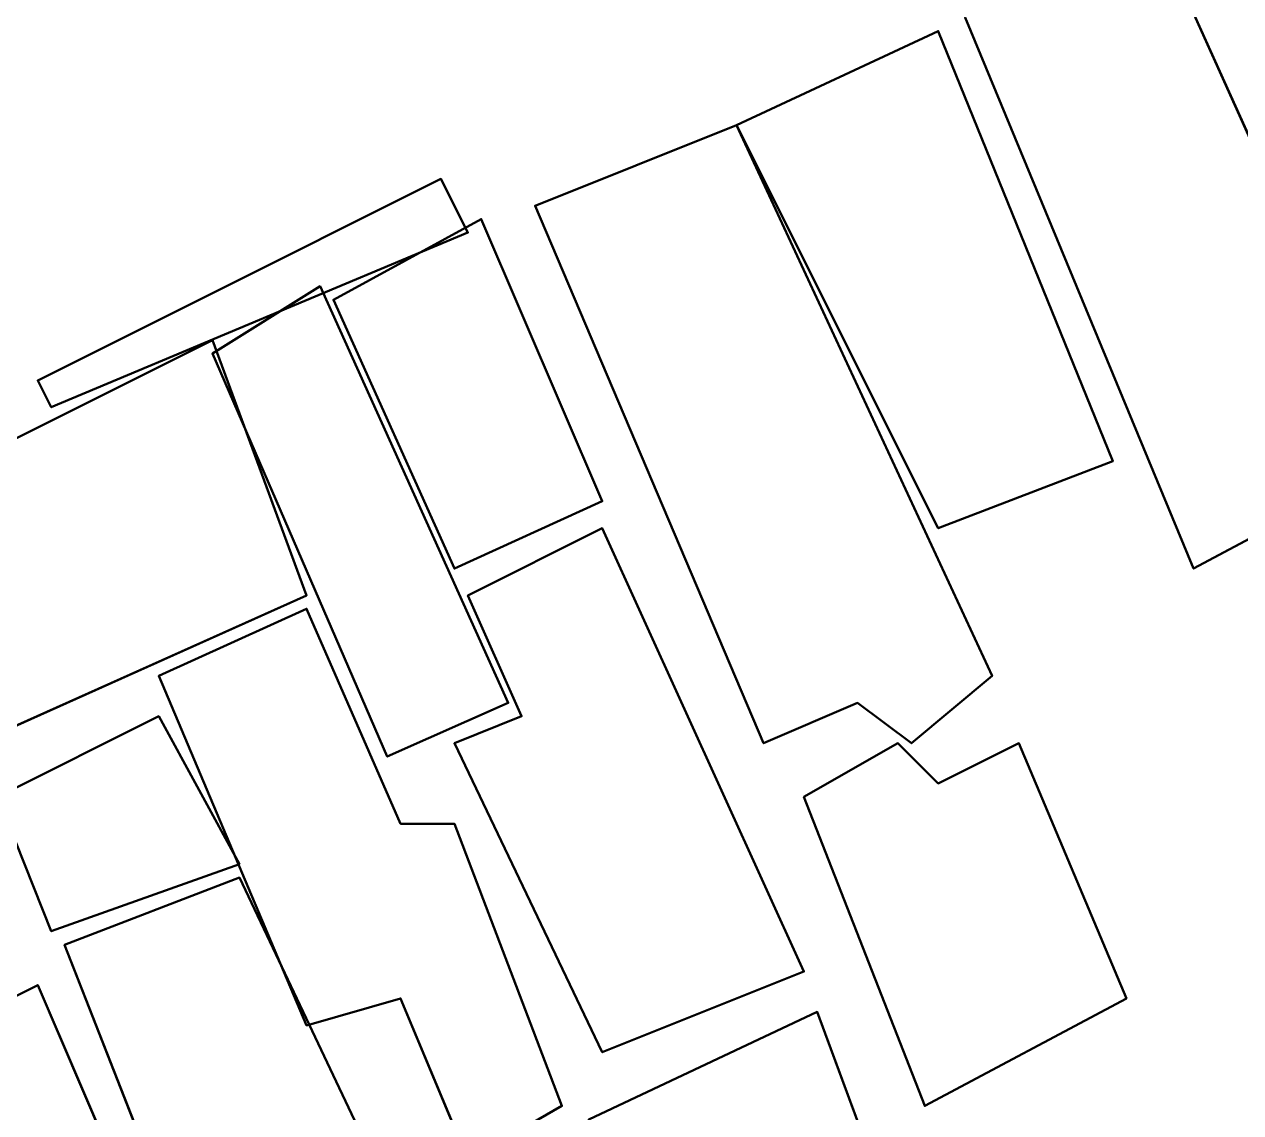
# Model space of a CAD drawing. Header units: metres. Extents: x -246 to 254, y -250 to 250.
# Drawn here: x 51.5 to 96.75, y -115.75 to -75.25 of the extents above; entities that cross this region are included whole.
import ezdxf

# ---------------------------------------------------------------- set-up
doc = ezdxf.new("R2010")
doc.units = ezdxf.units.M
doc.header["$LTSCALE"] = 5.08
doc.layers.add('一般', color=7, linetype='Continuous', lineweight=5)

# ---------------------------------------------------------------- blocks, each defined once
blk = doc.blocks.new('市街地地図 (3D)')
at = {"layer": '一般', "color": 31, "linetype": 'Continuous', "lineweight": 50}
for points, invisible_edges in [([(69, -35.5, 6), (71, -40.5, 6), (78.5, -37, 6), (76.5, -31.5, 6)], 8), ([(69, -35.5), (71, -40.5), (78.5, -37), (76.5, -31.5)], 8), ([(60, -39.5, 6), (68.5, -60, 6), (76, -56, 6), (67, -36, 6)], 8), ([(60, -39.5), (68.5, -60), (76, -56), (67, -36)], 8), ([(51.5, -43.5, 3.9), (59, -58.5, 3.9), (65.5, -56, 3.9), (59, -40, 3.9)], 8), ([(51.5, -43.5), (59, -58.5), (65.5, -56), (59, -40)], 8), ([(44, -46.5, 3.6), (56, -65, 3.6), (51.5, -43.5, 3.6), (44, -46.5, 3.6)], 11), ([(44, -46.5), (56, -65), (51.5, -43.5), (44, -46.5)], 11), ([(56, -65, 3.6), (61, -64, 3.6), (51.5, -43.5, 3.6), (56, -65, 3.6)], 13), ([(56, -65), (61, -64), (51.5, -43.5), (56, -65)], 13), ([(44, -46.5, 3.6), (52.5, -66.5, 3.6), (56, -65, 3.6), (44, -46.5, 3.6)], 12), ([(44, -46.5), (52.5, -66.5), (56, -65), (44, -46.5)], 12), ([(36.5, -50, 6), (41, -60, 6), (46.5, -57.5, 6), (42, -47, 6)], 8), ([(36.5, -50), (41, -60), (46.5, -57.5), (42, -47)], 8), ([(32, -52, 6), (38.5, -67, 6), (43, -65, 6), (36, -49.5, 6)], 8), ([(32, -52), (38.5, -67), (43, -65), (36, -49.5)], 8), ([(17, -59, 5.7), (21, -67.5, 5.7), (35.5, -61, 5.7), (32, -51.5, 5.7)], 8), ([(17, -59), (21, -67.5), (35.5, -61), (32, -51.5)], 8), ([(46.5, -58.5, 6), (41.5, -61, 6), (43.5, -65.5, 6), (46.5, -58.5, 6)], 12), ([(46.5, -58.5), (41.5, -61), (43.5, -65.5), (46.5, -58.5)], 12), ([(43.5, -65.5, 6), (54, -75, 6), (46.5, -58.5, 6), (43.5, -65.5, 6)], 13), ([(43.5, -65.5), (54, -75), (46.5, -58.5), (43.5, -65.5)], 13), ([(30, -64, 5.4), (35.5, -61.5, 5.4), (39, -69.5, 5.4), (30, -64, 5.4)], 12), ([(30, -64), (35.5, -61.5), (39, -69.5), (30, -64)], 12), ([(39, -69.5, 5.4), (35.5, -77, 5.4), (30, -64, 5.4), (39, -69.5, 5.4)], 13), ([(39, -69.5), (35.5, -77), (30, -64), (39, -69.5)], 13), ([(56, -65, 3.6), (58, -66.5, 3.6), (61, -64, 3.6), (56, -65, 3.6)], 12), ([(56, -65), (58, -66.5), (61, -64), (56, -65)], 12), ([(24, -68.5, 6), (26, -73.5, 6), (33, -71, 6), (30, -65.5, 6)], 8), ([(24, -68.5), (26, -73.5), (33, -71), (30, -65.5)], 8), ([(43.5, -65.5, 6), (41, -66.5, 6), (46.5, -78, 6), (43.5, -65.5, 6)], 12), ([(43.5, -65.5), (41, -66.5), (46.5, -78), (43.5, -65.5)], 12), ([(43.5, -65.5, 6), (46.5, -78, 6), (54, -75, 6), (43.5, -65.5, 6)], 13), ([(43.5, -65.5), (46.5, -78), (54, -75), (43.5, -65.5)], 13), ([(59, -68, 6), (57.5, -66.5, 6), (54, -68.5, 6), (59, -68, 6)], 12), ([(59, -68), (57.5, -66.5), (54, -68.5), (59, -68)], 12), ([(66, -76, 6), (62, -66.5, 6), (59, -68, 6), (66, -76, 6)], 12), ([(66, -76), (62, -66.5), (59, -68), (66, -76)], 12), ([(59, -68, 6), (54, -68.5, 6), (58.5, -80, 6), (59, -68, 6)], 13), ([(59, -68), (54, -68.5), (58.5, -80), (59, -68)], 13), ([(58.5, -80, 6), (66, -76, 6), (59, -68, 6), (58.5, -80, 6)], 14), ([(58.5, -80), (66, -76), (59, -68), (58.5, -80)], 14), ([(39, -69.5, 5.4), (39, -76, 5.4), (35.5, -77, 5.4), (39, -69.5, 5.4)], 13), ([(39, -69.5), (39, -76), (35.5, -77), (39, -69.5)], 13), ([(41, -69.5, 5.4), (45, -80, 5.4), (39, -76, 5.4), (41, -69.5, 5.4)], 14), ([(39, -69.5, 5.4), (41, -69.5, 5.4), (39, -76, 5.4), (39, -69.5, 5.4)], 14), ([(41, -69.5), (45, -80), (39, -76), (41, -69.5)], 14), ([(39, -69.5), (41, -69.5), (39, -76), (39, -69.5)], 14), ([(26.5, -74, 4.2), (31, -85.5, 4.2), (37.5, -81, 4.2), (33, -71.5, 4.2)], 8), ([(26.5, -74), (31, -85.5), (37.5, -81), (33, -71.5)], 8), ([(20.5, -78, 6), (24.5, -88.5, 6), (30, -86, 6), (25.5, -75.5, 6)], 8), ([(20.5, -78), (24.5, -88.5), (30, -86), (25.5, -75.5)], 8), ([(45, -80, 5.4), (41.5, -82, 5.4), (39, -76, 5.4), (45, -80, 5.4)], 12), ([(45, -80), (41.5, -82), (39, -76), (45, -80)], 12), ([(46, -80.5, 6), (50, -89.5, 6), (58, -86, 6), (54.5, -76.5, 6)], 8), ([(46, -80.5), (50, -89.5), (58, -86), (54.5, -76.5)], 8)]:
    blk.add_3dface(points, dxfattribs=dict(at, invisible_edges=invisible_edges))
for points in [[(69, -35.5), (69, -35.5, 6), (71, -40.5, 6), (71, -40.5)], [(76, -56), (76, -56, 6), (67, -36, 6), (67, -36)], [(60, -39.5), (60, -39.5, 6), (68.5, -60, 6), (68.5, -60)], [(59, -40), (59, -40, 3.9), (51.5, -43.5, 3.9), (51.5, -43.5)], [(65.5, -56), (65.5, -56, 3.9), (59, -40, 3.9), (59, -40)], [(51.5, -43.5), (51.5, -43.5, 3.6), (44, -46.5, 3.6), (44, -46.5)], [(51.5, -43.5), (51.5, -43.5, 3.9), (59, -58.5, 3.9), (59, -58.5)], [(61, -64), (61, -64, 3.6), (51.5, -43.5, 3.6), (51.5, -43.5)], [(44, -46.5), (44, -46.5, 3.6), (52.5, -66.5, 3.6), (52.5, -66.5)], [(42, -47), (42, -47, 6), (36.5, -50, 6), (36.5, -50)], [(46.5, -57.5), (46.5, -57.5, 6), (42, -47, 6), (42, -47)], [(36, -49.5), (36, -49.5, 6), (32, -52, 6), (32, -52)], [(43, -65), (43, -65, 6), (36, -49.5, 6), (36, -49.5)], [(36.5, -50), (36.5, -50, 6), (41, -60, 6), (41, -60)], [(32, -51.5), (32, -51.5, 5.7), (17, -59, 5.7), (17, -59)], [(35.5, -61), (35.5, -61, 5.7), (32, -51.5, 5.7), (32, -51.5)], [(32, -52), (32, -52, 6), (38.5, -67, 6), (38.5, -67)], [(59, -58.5), (59, -58.5, 3.9), (65.5, -56, 3.9), (65.5, -56)], [(68.5, -60), (68.5, -60, 6), (76, -56, 6), (76, -56)], [(41, -60), (41, -60, 6), (46.5, -57.5, 6), (46.5, -57.5)], [(46.5, -58.5), (46.5, -58.5, 6), (41.5, -61, 6), (41.5, -61)], [(54, -75), (54, -75, 6), (46.5, -58.5, 6), (46.5, -58.5)], [(21, -67.5), (21, -67.5, 5.7), (35.5, -61, 5.7), (35.5, -61)], [(41.5, -61), (41.5, -61, 6), (43.5, -65.5, 6), (43.5, -65.5)], [(35.5, -61.5), (35.5, -61.5, 5.4), (30, -64, 5.4), (30, -64)], [(39, -69.5), (39, -69.5, 5.4), (35.5, -61.5, 5.4), (35.5, -61.5)], [(30, -64), (30, -64, 5.4), (35.5, -77, 5.4), (35.5, -77)], [(58, -66.5), (58, -66.5, 3.6), (61, -64, 3.6), (61, -64)], [(38.5, -67), (38.5, -67, 6), (43, -65, 6), (43, -65)], [(52.5, -66.5), (52.5, -66.5, 3.6), (56, -65, 3.6), (56, -65)], [(56, -65), (56, -65, 3.6), (58, -66.5, 3.6), (58, -66.5)], [(30, -65.5), (30, -65.5, 6), (24, -68.5, 6), (24, -68.5)], [(33, -71), (33, -71, 6), (30, -65.5, 6), (30, -65.5)], [(43.5, -65.5), (43.5, -65.5, 6), (41, -66.5, 6), (41, -66.5)], [(41, -66.5), (41, -66.5, 6), (46.5, -78, 6), (46.5, -78)], [(57.5, -66.5), (57.5, -66.5, 6), (54, -68.5, 6), (54, -68.5)], [(59, -68), (59, -68, 6), (57.5, -66.5, 6), (57.5, -66.5)], [(62, -66.5), (62, -66.5, 6), (59, -68, 6), (59, -68)], [(66, -76), (66, -76, 6), (62, -66.5, 6), (62, -66.5)], [(24, -68.5), (24, -68.5, 6), (26, -73.5, 6), (26, -73.5)], [(54, -68.5), (54, -68.5, 6), (58.5, -80, 6), (58.5, -80)], [(41, -69.5), (41, -69.5, 5.4), (39, -69.5, 5.4), (39, -69.5)], [(45, -80), (45, -80, 5.4), (41, -69.5, 5.4), (41, -69.5)], [(26, -73.5), (26, -73.5, 6), (33, -71, 6), (33, -71)], [(33, -71.5), (33, -71.5, 4.2), (26.5, -74, 4.2), (26.5, -74)], [(37.5, -81), (37.5, -81, 4.2), (33, -71.5, 4.2), (33, -71.5)], [(26.5, -74), (26.5, -74, 4.2), (31, -85.5, 4.2), (31, -85.5)], [(46.5, -78), (46.5, -78, 6), (54, -75, 6), (54, -75)], [(25.5, -75.5), (25.5, -75.5, 6), (20.5, -78, 6), (20.5, -78)], [(30, -86), (30, -86, 6), (25.5, -75.5, 6), (25.5, -75.5)], [(35.5, -77), (35.5, -77, 5.4), (39, -76, 5.4), (39, -76)], [(39, -76), (39, -76, 5.4), (41.5, -82, 5.4), (41.5, -82)], [(58.5, -80), (58.5, -80, 6), (66, -76, 6), (66, -76)], [(54.5, -76.5), (54.5, -76.5, 6), (46, -80.5, 6), (46, -80.5)], [(58, -86), (58, -86, 6), (54.5, -76.5, 6), (54.5, -76.5)], [(41.5, -82), (41.5, -82, 5.4), (45, -80, 5.4), (45, -80)]]:
    blk.add_3dface(points, dxfattribs=at)
blk = doc.blocks.new('アーケイド (3D)')
at = {"layer": '一般', "color": 31, "linetype": 'Continuous', "lineweight": 50}
for points in [[(40.5, -45.5), (40.5, -45.5, 0.5), (31.5, -50, 0.5), (31.5, -50)], [(41.5, -47.5), (41.5, -47.5, 0.5), (40.5, -45.5, 0.5), (40.5, -45.5)], [(26, -54), (26, -54, 0.5), (41.5, -47.5, 0.5), (41.5, -47.5)], [(31.5, -50), (31.5, -50, 0.5), (25.5, -53, 0.5), (25.5, -53)], [(25.5, -53), (25.5, -53, 0.5), (26, -54, 0.5), (26, -54)]]:
    blk.add_3dface(points, dxfattribs=at)
for points, invisible_edges in [([(41.5, -47.5, 0.5), (40.5, -45.5, 0.5), (31.5, -50, 0.5), (41.5, -47.5, 0.5)], 12), ([(41.5, -47.5), (40.5, -45.5), (31.5, -50), (41.5, -47.5)], 12), ([(31.5, -50, 0.5), (26, -54, 0.5), (41.5, -47.5, 0.5), (31.5, -50, 0.5)], 13), ([(31.5, -50), (26, -54), (41.5, -47.5), (31.5, -50)], 13), ([(31.5, -50, 0.5), (25.5, -53, 0.5), (26, -54, 0.5), (31.5, -50, 0.5)], 12), ([(31.5, -50), (25.5, -53), (26, -54), (31.5, -50)], 12)]:
    blk.add_3dface(points, dxfattribs=dict(at, invisible_edges=invisible_edges))
at = {"layer": '一般', "color": 1}
blk.add_blockref('市街地地図 (3D)', (0, 0), dxfattribs=at)
blk = doc.blocks.new('敷地 (3D)')
at = {"layer": '一般', "color": 19, "linetype": 'Continuous', "lineweight": 50}
for points in [[(-272.5, 285.5, 0.1), (227.5, 285.5, 0.1), (227.5, -214.5, 0.1), (-272.5, -214.5, 0.1)], [(-272.5, 285.5), (227.5, 285.5), (227.5, -214.5), (-272.5, -214.5)]]:
    blk.add_3dface(points, dxfattribs=at)
blk = doc.blocks.new('高層建築・集合住宅 (3D)')
at = {"layer": '一般', "color": 7}
for name, p in [('敷地 (3D)', (0, 0)), ('アーケイド (3D)', (0, 0, 2.4)), ('市街地地図 (3D)', (0, 0))]:
    blk.add_blockref(name, p, dxfattribs=at)
at = {"layer": '一般', "color": 1}
for name, p in [('アーケイド (3D)', (0, 0, 2.4)), ('市街地地図 (3D)', (0, 0)), ('アーケイド (3D)', (0, 0, 2.4)), ('市街地地図 (3D)', (0, 0))]:
    blk.add_blockref(name, p, dxfattribs=at)
at = {"layer": '一般', "color": 31}
for name, p in [('アーケイド (3D)', (0, 0, 2.4)), ('市街地地図 (3D)', (0, 0))]:
    blk.add_blockref(name, p, dxfattribs=at)

msp = doc.modelspace()

# ---------------------------------------------------------------- block references
at = {"layer": '一般', "color": 7}
for name, p in [('高層建築・集合住宅 (3D)', (26.5, -35.5)), ('アーケイド (3D)', (26.5, -35.5, 2.4)), ('市街地地図 (3D)', (26.5, -35.5))]:
    msp.add_blockref(name, p, dxfattribs=at)

doc.saveas('drawing.dxf')
